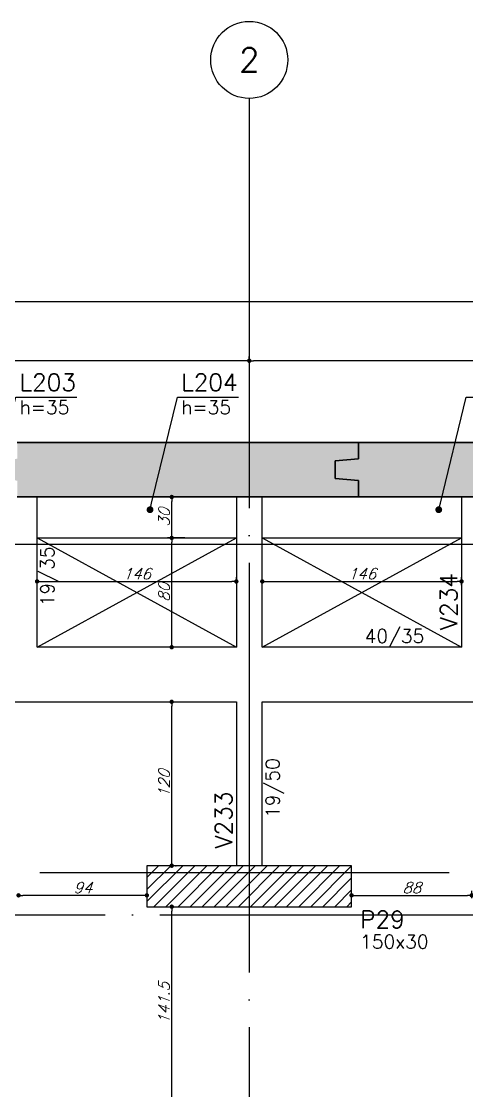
# Model space of a CAD drawing. Extents: x -4172 to 5483, y -2094 to 2406.
# Drawn here: x -2787 to -2461, y 1215 to 1998 of the extents above; entities that cross this region are included whole.
import ezdxf
from ezdxf import colors
from ezdxf.entities.mleader import LeaderData, LeaderLine
from ezdxf.enums import TextEntityAlignment as Align
from ezdxf.math import Vec2, Vec3

# ---------------------------------------------------------------- set-up
doc = ezdxf.new("R2010")
doc.units = 0
doc.header["$LTSCALE"] = 50
doc.header["$MEASUREMENT"] = 0
doc.linetypes.add('EIXO', pattern=[6.8, 6, -0.4, 0, -0.4])
doc.layers.get('0').update_dxf_attribs({"linetype": 'CONTINUOUS'})
doc.layers.get('DEFPOINTS').update_dxf_attribs({"linetype": 'CONTINUOUS'})
for name, color, linetype in [('F-AUX-RED', 1, 'CONTINUOUS'), ('F-COTAS', 106, 'CONTINUOUS'), ('F-EIXO', 12, 'EIXO'), ('F-LAJES', 3, 'CONTINUOUS'), ('F-LAJES-DIM', 2, 'CONTINUOUS'), ('F-LAJES-NOME', 4, 'CONTINUOUS'), ('F-PILARES-DIM', 172, 'CONTINUOUS'), ('F-PILARES-HACH', 174, 'CONTINUOUS'), ('F-PILARES-NOME', 170, 'CONTINUOUS'), ('F-PILARES-S', 170, 'CONTINUOUS'), ('F-SOLIDO-EST', 252, 'CONTINUOUS'), ('F-TEXTO', 6, 'CONTINUOUS'), ('F-VIGAS', 3, 'CONTINUOUS'), ('F-VIGAS-DIM', 2, 'CONTINUOUS'), ('F-VIGAS-NOME', 4, 'CONTINUOUS'), ('F-VÃO', 1, 'CONTINUOUS')]:
    doc.layers.add(name, color=color, linetype=linetype)
doc.styles.add('CP-TEXT-INCL', font='romans.shx', dxfattribs={"oblique": 20})
doc.styles.add('MCP', font='romans.shx')
doc.styles.add('ROMANS', font='romans.shx')
doc.styles.get("Standard").update_dxf_attribs({"font": 'ROMANS.SHX'})
doc.dimstyles.new('CP-COTAS-50', dxfattribs={"dimscale": 0.64, "dimtxt": 12.5, "dimasz": 5, "dimexe": 5, "dimexo": 5, "dimgap": 2.5, "dimtad": 1, "dimdec": 1, "dimdsep": 46, "dimtxsty": 'CP-TEXT-INCL', "dimblk1": 'DOT', "dimblk2": 'DOT', "dimsah": 1, "dimcen": 9, "dimclrd": 256, "dimclre": 256, "dimclrt": 256, "dimadec": 0, "dimazin": 0, "dimtfac": 1, "dimtdec": 1, "dimtmove": 2, "dimatfit": 3, "dimldrblk": 'DOT', "dimfxl": 0, "dimtolj": 1, "dimarcsym": 0})

# ---------------------------------------------------------------- blocks, each defined once
blk = doc.blocks.new('_DOT')
at = {"color": 0, "linetype": 'ByBlock'}
blk.add_line((-0.5, 0), (-1, 0), dxfattribs=at)
at = {"color": 0, "linetype": 'ByBlock', "const_width": 0.5}
blk.add_lwpolyline([(-0.25, 0, 1), (0.25, 0, 1)], format="xyb", close=True, dxfattribs=at)
blk = doc.blocks.new('*U43')
at = {"layer": 'F-EIXO'}
blk.add_line((0, 0), (7397, 0), dxfattribs=at)
at = {"layer": 'F-TEXTO', "style": 'ROMANS'}
blk.add_attdef('EIXO', text='', height=17.5, dxfattribs=at).set_placement((-28.2072, 0), align=Align.MIDDLE_CENTER)
blk = doc.blocks.new('*U44')
at = {"layer": 'F-EIXO'}
blk.add_line((0, 0), (7484.954, 0), dxfattribs=at)
at = {"layer": 'F-TEXTO', "style": 'ROMANS'}
blk.add_attdef('EIXO', text='', height=17.5, dxfattribs=at).set_placement((-28.2072, 0), align=Align.MIDDLE_CENTER)
blk = doc.blocks.new('*U33')
at = {"layer": 'F-EIXO'}
blk.add_line((0, 0), (0, -3477.88), dxfattribs=at)
at = {"layer": 'F-EIXO', "color": 2, "linetype": 'Continuous'}
blk.add_circle((0, 28.21), 28.21, dxfattribs=at)
at = {"layer": 'F-TEXTO', "style": 'ROMANS'}
blk.add_attdef('EIXO', text='', height=17.5, rotation=360, dxfattribs=at).set_placement((0, 28.21), align=Align.MIDDLE_CENTER)
blk = doc.blocks.new('*U40')
at = {"layer": 'F-EIXO'}
blk.add_line((0, 0), (7378.18, 0), dxfattribs=at)
at = {"layer": 'F-TEXTO', "style": 'ROMANS'}
blk.add_attdef('EIXO', text='', height=17.5, dxfattribs=at).set_placement((-28.21, 0), align=Align.MIDDLE_CENTER)
blk = doc.blocks.new('*D90')
at = {"layer": 'DEFPOINTS', "color": 0, "linetype": 'Continuous', "transparency": 16777216}
for p in [(3284.5, 1792.61), (3284.5, 1699.5), (-3540, 1430.2)]:
    blk.add_point(p, dxfattribs=at)
at = {"layer": 'F-COTAS', "linetype": 'Continuous', "lineweight": -2, "transparency": 16777216}
for p, q in [((-3540, 1433.4), (-3540, 1795.81)), ((3284.5, 1702.7), (3284.5, 1795.81)), ((-3536.8, 1792.61), (3281.3, 1792.61))]:
    blk.add_line(p, q, dxfattribs=at)
at = {"layer": 'F-COTAS', "linetype": 'Continuous', "lineweight": -2, "transparency": 16777216, "xscale": 3.2, "yscale": 3.2, "zscale": 3.2, "rotation": 180}
blk.add_blockref('_DOT', (-3540, 1792.61), dxfattribs=at)
at = {"layer": 'F-COTAS', "linetype": 'Continuous', "lineweight": -2, "transparency": 16777216, "xscale": 3.2, "yscale": 3.2, "zscale": 3.2}
blk.add_blockref('_DOT', (3284.5, 1792.61), dxfattribs=at)
at = {"layer": 'F-COTAS', "linetype": 'Continuous', "transparency": 16777216, "insert": (-127.75, 1798.21), "char_height": 8, "attachment_point": 5, "style": 'CP-TEXT-INCL'}
blk.add_mtext('\\A1;6824.5', dxfattribs=at)
blk = doc.blocks.new('*D109')
at = {"layer": 'DEFPOINTS', "color": 0, "linetype": 'Continuous', "transparency": 16777216}
for p in [(-2620, 1749.22), (-2620, 1745.22), (-1940, 1745.22)]:
    blk.add_point(p, dxfattribs=at)
at = {"layer": 'F-COTAS', "linetype": 'Continuous', "lineweight": -2, "transparency": 16777216}
for p, q in [((-2620, 1748.42), (-2620, 1752.42)), ((-1943.2, 1749.22), (-2616.8, 1749.22)), ((-1940, 1748.42), (-1940, 1752.42))]:
    blk.add_line(p, q, dxfattribs=at)
at = {"layer": 'F-COTAS', "linetype": 'Continuous', "lineweight": -2, "transparency": 16777216, "xscale": 3.2, "yscale": 3.2, "zscale": 3.2, "rotation": 180}
blk.add_blockref('_DOT', (-2620, 1749.22), dxfattribs=at)
at = {"layer": 'F-COTAS', "linetype": 'Continuous', "lineweight": -2, "transparency": 16777216, "xscale": 3.2, "yscale": 3.2, "zscale": 3.2}
blk.add_blockref('_DOT', (-1940, 1749.22), dxfattribs=at)
at = {"layer": 'F-COTAS', "linetype": 'Continuous', "transparency": 16777216, "insert": (-2280, 1754.82), "char_height": 8, "attachment_point": 5, "style": 'CP-TEXT-INCL'}
blk.add_mtext('\\A1;680', dxfattribs=at)
blk = doc.blocks.new('*D110')
at = {"layer": 'DEFPOINTS', "color": 0, "linetype": 'Continuous', "transparency": 16777216}
for p in [(-3300, 1749.22), (-3300, 1745.22), (-2620, 1745.22)]:
    blk.add_point(p, dxfattribs=at)
at = {"layer": 'F-COTAS', "linetype": 'Continuous', "lineweight": -2, "transparency": 16777216}
for p, q in [((-3300, 1748.42), (-3300, 1752.42)), ((-2623.2, 1749.22), (-3296.8, 1749.22)), ((-2620, 1748.42), (-2620, 1752.42))]:
    blk.add_line(p, q, dxfattribs=at)
at = {"layer": 'F-COTAS', "linetype": 'Continuous', "lineweight": -2, "transparency": 16777216, "xscale": 3.2, "yscale": 3.2, "zscale": 3.2, "rotation": 180}
blk.add_blockref('_DOT', (-3300, 1749.22), dxfattribs=at)
at = {"layer": 'F-COTAS', "linetype": 'Continuous', "lineweight": -2, "transparency": 16777216, "xscale": 3.2, "yscale": 3.2, "zscale": 3.2}
blk.add_blockref('_DOT', (-2620, 1749.22), dxfattribs=at)
at = {"layer": 'F-COTAS', "linetype": 'Continuous', "transparency": 16777216, "insert": (-2960, 1754.82), "char_height": 8, "attachment_point": 5, "style": 'CP-TEXT-INCL'}
blk.add_mtext('\\A1;680', dxfattribs=at)
blk = doc.blocks.new('*D305')
at = {"layer": 'DEFPOINTS', "color": 0, "linetype": 'Continuous', "transparency": 16777216}
for p in [(-2677.26, 1499.5), (-2676.8, 1499.5), (-2677.26, 1379.5)]:
    blk.add_point(p, dxfattribs=at)
at = {"layer": 'F-COTAS', "linetype": 'Continuous', "lineweight": -2, "transparency": 16777216}
for p, q in [((-2676.8, 1382.7), (-2676.8, 1496.3)), ((-2674.06, 1499.5), (-2673.6, 1499.5)), ((-2674.06, 1379.5), (-2673.6, 1379.5))]:
    blk.add_line(p, q, dxfattribs=at)
at = {"layer": 'F-COTAS', "linetype": 'Continuous', "lineweight": -2, "transparency": 16777216, "xscale": 3.2, "yscale": 3.2, "zscale": 3.2}
for p, rotation in [((-2676.8, 1499.5), 90), ((-2676.8, 1379.5), 270)]:
    blk.add_blockref('_DOT', p, dxfattribs=dict(at, rotation=rotation))
at = {"layer": 'F-COTAS', "linetype": 'Continuous', "transparency": 16777216, "insert": (-2682.4, 1439.5), "char_height": 8, "attachment_point": 5, "rotation": 90, "style": 'CP-TEXT-INCL'}
blk.add_mtext('\\A1;120', dxfattribs=at)
blk = doc.blocks.new('*D306')
at = {"layer": 'DEFPOINTS', "color": 0, "linetype": 'Continuous', "transparency": 16777216}
for p in [(-2676.8, 1619.5), (-2668.18, 1619.5), (-2668.18, 1539.5)]:
    blk.add_point(p, dxfattribs=at)
at = {"layer": 'F-COTAS', "linetype": 'Continuous', "lineweight": -2, "transparency": 16777216}
for p, q in [((-2671.38, 1619.5), (-2680, 1619.5)), ((-2676.8, 1542.7), (-2676.8, 1616.3)), ((-2671.38, 1539.5), (-2680, 1539.5))]:
    blk.add_line(p, q, dxfattribs=at)
at = {"layer": 'F-COTAS', "linetype": 'Continuous', "lineweight": -2, "transparency": 16777216, "xscale": 3.2, "yscale": 3.2, "zscale": 3.2}
for p, rotation in [((-2676.8, 1619.5), 90), ((-2676.8, 1539.5), 270)]:
    blk.add_blockref('_DOT', p, dxfattribs=dict(at, rotation=rotation))
at = {"layer": 'F-COTAS', "linetype": 'Continuous', "transparency": 16777216, "insert": (-2682.4, 1579.5), "char_height": 8, "attachment_point": 5, "rotation": 90, "style": 'CP-TEXT-INCL'}
blk.add_mtext('\\A1;80', dxfattribs=at)
blk = doc.blocks.new('*D307')
at = {"layer": 'DEFPOINTS', "color": 0, "linetype": 'Continuous', "transparency": 16777216}
for p in [(-2676.8, 1649.5), (-2664.06, 1649.5), (-2664.06, 1619.5)]:
    blk.add_point(p, dxfattribs=at)
at = {"layer": 'F-COTAS', "linetype": 'Continuous', "lineweight": -2, "transparency": 16777216}
for p, q in [((-2667.26, 1649.5), (-2680, 1649.5)), ((-2676.8, 1622.7), (-2676.8, 1646.3)), ((-2667.26, 1619.5), (-2680, 1619.5))]:
    blk.add_line(p, q, dxfattribs=at)
at = {"layer": 'F-COTAS', "linetype": 'Continuous', "lineweight": -2, "transparency": 16777216, "xscale": 3.2, "yscale": 3.2, "zscale": 3.2}
for p, rotation in [((-2676.8, 1649.5), 90), ((-2676.8, 1619.5), 270)]:
    blk.add_blockref('_DOT', p, dxfattribs=dict(at, rotation=rotation))
at = {"layer": 'F-COTAS', "linetype": 'Continuous', "transparency": 16777216, "insert": (-2682.4, 1634.5), "char_height": 8, "attachment_point": 5, "rotation": 90, "style": 'CP-TEXT-INCL'}
blk.add_mtext('\\A1;30', dxfattribs=at)
blk = doc.blocks.new('*D308')
at = {"layer": 'DEFPOINTS', "color": 0, "linetype": 'Continuous', "transparency": 16777216}
for p in [(-2676.8, 1349.5), (-2676.8, 1349.5), (-2676.8, 1208)]:
    blk.add_point(p, dxfattribs=at)
at = {"layer": 'F-COTAS', "linetype": 'Continuous', "lineweight": -2, "transparency": 16777216}
blk.add_line((-2676.8, 1211.2), (-2676.8, 1346.3), dxfattribs=at)
at = {"layer": 'F-COTAS', "linetype": 'Continuous', "lineweight": -2, "transparency": 16777216, "xscale": 3.2, "yscale": 3.2, "zscale": 3.2}
for p, rotation in [((-2676.8, 1349.5), 90), ((-2676.8, 1208), 270)]:
    blk.add_blockref('_DOT', p, dxfattribs=dict(at, rotation=rotation))
at = {"layer": 'F-COTAS', "linetype": 'Continuous', "transparency": 16777216, "insert": (-2682.4, 1278.75), "char_height": 8, "attachment_point": 5, "rotation": 90, "style": 'CP-TEXT-INCL'}
blk.add_mtext('\\A1;141.5', dxfattribs=at)
blk = doc.blocks.new('*D408')
at = {"layer": 'DEFPOINTS', "color": 0, "linetype": 'Continuous', "transparency": 16777216}
for p in [(-2610.45, 1584.21), (-2464.45, 1587.67), (-2464.45, 1581.66)]:
    blk.add_point(p, dxfattribs=at)
at = {"layer": 'F-COTAS', "linetype": 'Continuous', "lineweight": -2, "transparency": 16777216}
for p, q in [((-2610.45, 1587.41), (-2610.45, 1590.87)), ((-2464.45, 1584.86), (-2464.45, 1590.87)), ((-2607.25, 1587.67), (-2467.65, 1587.67))]:
    blk.add_line(p, q, dxfattribs=at)
at = {"layer": 'F-COTAS', "linetype": 'Continuous', "lineweight": -2, "transparency": 16777216, "xscale": 3.2, "yscale": 3.2, "zscale": 3.2, "rotation": 180}
blk.add_blockref('_DOT', (-2610.45, 1587.67), dxfattribs=at)
at = {"layer": 'F-COTAS', "linetype": 'Continuous', "lineweight": -2, "transparency": 16777216, "xscale": 3.2, "yscale": 3.2, "zscale": 3.2}
blk.add_blockref('_DOT', (-2464.45, 1587.67), dxfattribs=at)
at = {"layer": 'F-COTAS', "linetype": 'Continuous', "transparency": 16777216, "insert": (-2537.45, 1593.27), "char_height": 8, "attachment_point": 5, "style": 'CP-TEXT-INCL'}
blk.add_mtext('\\A1;146', dxfattribs=at)
blk = doc.blocks.new('*D409')
at = {"layer": 'DEFPOINTS', "color": 0, "linetype": 'Continuous', "transparency": 16777216}
for p in [(-2775.45, 1584.21), (-2629.45, 1587.67), (-2629.45, 1582.7)]:
    blk.add_point(p, dxfattribs=at)
at = {"layer": 'F-COTAS', "linetype": 'Continuous', "lineweight": -2, "transparency": 16777216}
for p, q in [((-2775.45, 1587.41), (-2775.45, 1590.87)), ((-2629.45, 1585.9), (-2629.45, 1590.87)), ((-2772.25, 1587.67), (-2632.65, 1587.67))]:
    blk.add_line(p, q, dxfattribs=at)
at = {"layer": 'F-COTAS', "linetype": 'Continuous', "lineweight": -2, "transparency": 16777216, "xscale": 3.2, "yscale": 3.2, "zscale": 3.2, "rotation": 180}
blk.add_blockref('_DOT', (-2775.45, 1587.67), dxfattribs=at)
at = {"layer": 'F-COTAS', "linetype": 'Continuous', "lineweight": -2, "transparency": 16777216, "xscale": 3.2, "yscale": 3.2, "zscale": 3.2}
blk.add_blockref('_DOT', (-2629.45, 1587.67), dxfattribs=at)
at = {"layer": 'F-COTAS', "linetype": 'Continuous', "transparency": 16777216, "insert": (-2702.45, 1593.27), "char_height": 8, "attachment_point": 5, "style": 'CP-TEXT-INCL'}
blk.add_mtext('\\A1;146', dxfattribs=at)
blk = doc.blocks.new('*D422')
at = {"layer": 'DEFPOINTS', "color": 0, "linetype": 'Continuous', "transparency": 16777216}
for p in [(-2457, 1357.79), (-2545, 1352.51), (-2457, 1352.51)]:
    blk.add_point(p, dxfattribs=at)
at = {"layer": 'F-COTAS', "linetype": 'Continuous', "lineweight": -2, "transparency": 16777216}
for p, q in [((-2545, 1355.71), (-2545, 1360.99)), ((-2541.8, 1357.79), (-2460.2, 1357.79)), ((-2457, 1355.71), (-2457, 1360.99))]:
    blk.add_line(p, q, dxfattribs=at)
at = {"layer": 'F-COTAS', "linetype": 'Continuous', "lineweight": -2, "transparency": 16777216, "xscale": 3.2, "yscale": 3.2, "zscale": 3.2, "rotation": 180}
blk.add_blockref('_DOT', (-2545, 1357.79), dxfattribs=at)
at = {"layer": 'F-COTAS', "linetype": 'Continuous', "lineweight": -2, "transparency": 16777216, "xscale": 3.2, "yscale": 3.2, "zscale": 3.2}
blk.add_blockref('_DOT', (-2457, 1357.79), dxfattribs=at)
at = {"layer": 'F-COTAS', "linetype": 'Continuous', "transparency": 16777216, "insert": (-2501, 1363.39), "char_height": 8, "attachment_point": 5, "style": 'CP-TEXT-INCL'}
blk.add_mtext('\\A1;88', dxfattribs=at)
blk = doc.blocks.new('*D423')
at = {"layer": 'DEFPOINTS', "color": 0, "linetype": 'Continuous', "transparency": 16777216}
for p in [(-2789, 1357.79), (-2789, 1357.79), (-2695, 1357.79)]:
    blk.add_point(p, dxfattribs=at)
at = {"layer": 'F-COTAS', "linetype": 'Continuous', "lineweight": -2, "transparency": 16777216}
blk.add_line((-2698.2, 1357.79), (-2785.8, 1357.79), dxfattribs=at)
at = {"layer": 'F-COTAS', "linetype": 'Continuous', "lineweight": -2, "transparency": 16777216, "xscale": 3.2, "yscale": 3.2, "zscale": 3.2, "rotation": 180}
blk.add_blockref('_DOT', (-2789, 1357.79), dxfattribs=at)
at = {"layer": 'F-COTAS', "linetype": 'Continuous', "lineweight": -2, "transparency": 16777216, "xscale": 3.2, "yscale": 3.2, "zscale": 3.2}
blk.add_blockref('_DOT', (-2695, 1357.79), dxfattribs=at)
at = {"layer": 'F-COTAS', "linetype": 'Continuous', "transparency": 16777216, "insert": (-2742, 1363.39), "char_height": 8, "attachment_point": 5, "style": 'CP-TEXT-INCL'}
blk.add_mtext('\\A1;94', dxfattribs=at)

msp = doc.modelspace()

# ---------------------------------------------------------------- hatches: boundary and pattern name
at = {"layer": 'F-PILARES-HACH', "linetype": 'Continuous'}
h = msp.add_hatch(dxfattribs=at)
h.set_pattern_fill('ANSI31', color=256, scale=50, style=0)
h.paths.add_polyline_path([(-2695, 1349.5), (-2545, 1349.5), (-2545, 1379.5), (-2695, 1379.5)], flags=16)
at = {"layer": 'F-SOLIDO-EST'}
h = msp.add_hatch(color=256, dxfattribs=at)
h.dxf.hatch_style = 1
h.paths.add_polyline_path([(-2557, 1676), (-2540, 1677.5), (-2540, 1689.5), (-2790, 1689.5), (-2790, 1677.5), (-2807, 1676), (-2807, 1663), (-2790, 1661.5), (-2790, 1649.5), (-2540, 1649.5), (-2540, 1661.5), (-2557, 1663)])
h = msp.add_hatch(color=256, dxfattribs=at)
h.dxf.hatch_style = 1
h.paths.add_polyline_path([(-2082, 1676), (-2065, 1677.5), (-2065, 1689.5), (-2540, 1689.5), (-2540, 1677.5), (-2557, 1676), (-2557, 1663), (-2540, 1661.5), (-2540, 1649.5), (-2065, 1649.5), (-2065, 1661.5), (-2082, 1663)])

# ---------------------------------------------------------------- linework, layer by layer
at = {"layer": 'F-EIXO'}
msp.add_line((-3621.135, 1615), (3550.572, 1615), dxfattribs=at)
at = {"layer": 'F-LAJES'}
for p, q in [((-2775.45, 1619.5), (-2629.45, 1619.5)), ((-2610.45, 1619.5), (-2464.45, 1619.5))]:
    msp.add_line(p, q, dxfattribs=at)
at = {"layer": 'F-PILARES-S', "linetype": 'Continuous'}
msp.add_lwpolyline([(-2695, 1349.5), (-2545, 1349.5), (-2545, 1379.5), (-2695, 1379.5), (-2695, 1349.5)], dxfattribs=at)
at = {"layer": 'F-VIGAS'}
for p, q in [((-2540, 1689.5), (-2790, 1689.5)), ((-2790, 1689.5), (-2540, 1689.5)), ((-2065, 1689.5), (-2540, 1689.5)), ((-2540, 1689.5), (-2540, 1677.5)), ((-2540, 1677.5), (-2540, 1689.5)), ((-2540, 1689.5), (-2065, 1689.5)), ((-2540, 1677.5), (-2540, 1689.5)), ((-2540, 1689.5), (-2540, 1677.5)), ((-2540, 1677.5), (-2557, 1676)), ((-2557, 1676), (-2540, 1677.5)), ((-2557, 1676), (-2540, 1677.5)), ((-2540, 1677.5), (-2557, 1676)), ((-2557, 1676), (-2557, 1663)), ((-2557, 1663), (-2557, 1676)), ((-2557, 1663), (-2557, 1676)), ((-2557, 1676), (-2557, 1663)), ((-2557, 1663), (-2540, 1661.5)), ((-2540, 1661.5), (-2557, 1663)), ((-2540, 1661.5), (-2557, 1663)), ((-2557, 1663), (-2540, 1661.5)), ((-2540, 1661.5), (-2540, 1649.5)), ((-2540, 1649.5), (-2540, 1661.5)), ((-2540, 1649.5), (-2540, 1661.5)), ((-2540, 1661.5), (-2540, 1649.5)), ((-2790, 1649.5), (-2540, 1649.5)), ((-2540, 1649.5), (-2790, 1649.5)), ((-2540, 1649.5), (-2065, 1649.5)), ((-2065, 1649.5), (-2540, 1649.5))]:
    msp.add_line(p, q, dxfattribs=at)
for points in [[(-2775.45, 1539.5), (-2775.45, 1649.5)], [(-2629.45, 1649.5), (-2629.45, 1539.5)], [(-2610.45, 1539.5), (-2610.45, 1649.5)], [(-2464.45, 1649.5), (-2464.45, 1539.5)], [(-2629.45, 1539.5), (-2775.45, 1539.5)], [(-2464.45, 1539.5), (-2610.45, 1539.5)], [(-2949.95, 1499.5), (-2784.95, 1499.5)], [(-2784.95, 1499.5), (-2629.45, 1499.5)], [(-2629.45, 1499.5), (-2629.45, 1379.5)], [(-2610.45, 1379.5), (-2610.45, 1499.5)], [(-2610.45, 1499.5), (-2454.95, 1499.5)]]:
    msp.add_lwpolyline(points, dxfattribs=at)
at = {"layer": 'F-VÃO'}
for p, q in [((-2775.45, 1539.5), (-2629.45, 1619.5)), ((-2775.45, 1619.5), (-2629.45, 1539.5)), ((-2610.45, 1539.5), (-2464.45, 1619.5)), ((-2610.45, 1619.5), (-2464.45, 1539.5))]:
    msp.add_line(p, q, dxfattribs=at)

# ---------------------------------------------------------------- block references
at = {"layer": 'F-EIXO', "linetype": 'Continuous'}
msp.add_blockref('*U33', (-2620, 1941.357), dxfattribs=at).add_auto_attribs({'EIXO': '2'})
for name, p in [('*U40', (-3705.761, 1615)), ('*U44', (-3793.715, 1374.5)), ('*U43', (-3705.761, 1343.5))]:
    msp.add_blockref(name, p, dxfattribs=at)

# ---------------------------------------------------------------- texts
at = {"layer": 'F-LAJES-DIM', "linetype": 'Continuous', "style": 'MCP'}
for p in [(-2788.224, 1710.193), (-2669.774, 1710.193)]:
    msp.add_text('h=35', height=10, dxfattribs=at).set_placement(p)
at = {"layer": 'F-LAJES-NOME', "linetype": 'Continuous', "style": 'MCP'}
for s, p in [('L203', (-2788.224, 1727.193)), ('L204', (-2669.774, 1727.193))]:
    msp.add_text(s, height=12.5, dxfattribs=at).set_placement(p)
at = {"layer": 'F-PILARES-DIM', "linetype": 'Continuous', "style": 'MCP'}
msp.add_text('150x30', height=10, dxfattribs=at).set_placement((-2538.75, 1318.875))
at = {"layer": 'F-PILARES-NOME', "linetype": 'Continuous', "style": 'MCP'}
msp.add_text('P29', height=12.5, dxfattribs=at).set_placement((-2538.75, 1333.875))
at = {"layer": 'F-VIGAS-DIM', "linetype": 'Continuous', "style": 'MCP'}
for s, p in [('19/35', (-2762.95, 1569.5)), ('19/50', (-2597.95, 1414.5))]:
    msp.add_text(s, height=10, rotation=90, dxfattribs=at).set_placement(p)
msp.add_text('40/35', height=10, dxfattribs=at).set_placement((-2535.45, 1542.625))
at = {"layer": 'F-VIGAS-NOME', "linetype": 'Continuous', "style": 'MCP'}
for s, p in [('V234', (-2467.575, 1552)), ('V233', (-2632.575, 1392))]:
    msp.add_text(s, height=12.5, rotation=90, dxfattribs=at).set_placement(p)

# ---------------------------------------------------------------- dimensions: what is measured, and where the dimension line sits
at = {"layer": 'F-COTAS', "linetype": 'Continuous'}
for base, p1, p2, picture, middle in [((3284.5, 1792.612), (-3540, 1430.201), (3284.5, 1699.5), '*D90', (-127.75, 1798.212)), ((-3300, 1749.22), (-2620, 1745.22), (-3300, 1745.22), '*D110', (-2960, 1754.82)), ((-2620, 1749.22), (-1940, 1745.22), (-2620, 1745.22), '*D109', (-2280, 1754.82))]:
    dim = msp.add_linear_dim(base=base, p1=p1, p2=p2, dimstyle='CP-COTAS-50', dxfattribs=at)
    dim.commit()
    dim.dimension.update_dxf_attribs({"geometry": picture, "text_midpoint": middle})
for base, p1, p2, picture, middle in [((-2676.804, 1649.5), (-2664.064, 1619.5), (-2664.064, 1649.5), '*D307', (-2682.404, 1634.5)), ((-2676.804, 1619.5), (-2668.178, 1539.5), (-2668.178, 1619.5), '*D306', (-2682.404, 1579.5)), ((-2676.804, 1499.5), (-2677.259, 1379.5), (-2677.259, 1499.5), '*D305', (-2682.404, 1439.5)), ((-2676.804, 1349.5), (-2676.804, 1208), (-2676.804, 1349.5), '*D308', (-2682.404, 1278.75))]:
    dim = msp.add_linear_dim(base=base, p1=p1, p2=p2, angle=90, dimstyle='CP-COTAS-50', override={"dimfxl": 7.5}, dxfattribs=at)
    dim.commit()
    dim.dimension.update_dxf_attribs({"geometry": picture, "text_midpoint": middle})
for base, p1, p2, picture, middle in [((-2629.45, 1587.668), (-2775.45, 1584.214), (-2629.45, 1582.703), '*D409', (-2702.45, 1593.268)), ((-2464.45, 1587.668), (-2610.45, 1584.214), (-2464.45, 1581.656), '*D408', (-2537.45, 1593.268)), ((-2789, 1357.79), (-2695, 1357.79), (-2789, 1357.79), '*D423', (-2742, 1363.39)), ((-2457, 1357.79), (-2545, 1352.506), (-2457, 1352.506), '*D422', (-2501, 1363.39))]:
    dim = msp.add_linear_dim(base=base, p1=p1, p2=p2, dimstyle='CP-COTAS-50', override={"dimfxl": 7.5}, dxfattribs=at)
    dim.commit()
    dim.dimension.update_dxf_attribs({"geometry": picture, "text_midpoint": middle})

# ---------------------------------------------------------------- leaders
at = {"layer": 'F-AUX-RED', "linetype": 'Continuous'}
ml = msp.add_multileader_mtext('Standard', dxfattribs=at)
ml.set_content('', color=256)
ml.set_leader_properties()
ml.set_arrow_properties(name='DOT')
ml.build(insert=Vec2(0, 0))
ml.multileader.update_dxf_attribs({"text_right_attachment_type": 6, "dogleg_length": 0.36, "arrow_head_size": 5})
ctx = ml.context
ctx.base_point, ctx.char_height, ctx.arrow_head_size, ctx.landing_gap_size, ctx.plane_origin = Vec3(-2746.255, 1722.627), 0.18, 5, 0.09, Vec3(-2811.143, 1640.18)
ctx.right_attachment = 6
notes = []
notes.append((ctx, [(0, (1, 1, 0), (-2791.012, 1722.627), (1, 0), 44.757, [(0, [(-2811.143, 1640.18)], 0, [])])]))
ctx.mtext.insert, ctx.mtext.flow_direction = Vec3(-2746.165, 1722.717), 5
ml = msp.add_multileader_mtext('Standard', dxfattribs=at)
ml.set_content('', color=256)
ml.set_leader_properties()
ml.set_arrow_properties(name='DOT')
ml.build(insert=Vec2(0, 0))
ml.multileader.update_dxf_attribs({"text_right_attachment_type": 6, "dogleg_length": 0.36, "arrow_head_size": 5})
ctx = ml.context
ctx.base_point, ctx.char_height, ctx.arrow_head_size, ctx.landing_gap_size, ctx.plane_origin = Vec3(-2627.805, 1722.627), 0.18, 5, 0.09, Vec3(-2692.693, 1640.18)
ctx.right_attachment = 6
notes.append((ctx, [(0, (1, 1, 0), (-2672.562, 1722.627), (1, 0), 44.757, [(0, [(-2692.693, 1640.18)], 0, [])])]))
ctx.mtext.insert, ctx.mtext.flow_direction = Vec3(-2627.715, 1722.717), 5
ml = msp.add_multileader_mtext('Standard', dxfattribs=at)
ml.set_content('', color=256)
ml.set_leader_properties()
ml.set_arrow_properties(name='DOT')
ml.build(insert=Vec2(0, 0))
ml.multileader.update_dxf_attribs({"text_right_attachment_type": 6, "dogleg_length": 0.36, "arrow_head_size": 5})
ctx = ml.context
ctx.base_point, ctx.char_height, ctx.arrow_head_size, ctx.landing_gap_size, ctx.plane_origin = Vec3(-2416.255, 1722.627), 0.18, 5, 0.09, Vec3(-2481.143, 1640.18)
ctx.right_attachment = 6
notes.append((ctx, [(0, (1, 1, 0), (-2461.012, 1722.627), (1, 0), 44.757, [(0, [(-2481.143, 1640.18)], 0, [])])]))
ctx.mtext.insert, ctx.mtext.flow_direction = Vec3(-2416.165, 1722.717), 5
for ctx, leaders in notes:
    for number, flags, end, landing, length, lines in leaders:
        leader = LeaderData()
        leader.index, (leader.has_last_leader_line, leader.has_dogleg_vector, leader.attachment_direction) = number, flags
        leader.last_leader_point, leader.dogleg_vector, leader.dogleg_length = Vec3(end), Vec3(landing), length
        for number, points, colour, breaks in lines:
            line = LeaderLine()
            line.index, line.vertices, line.color, line.breaks = number, Vec3.list(points), colors.encode_raw_color(colour), breaks
            leader.lines.append(line)
        ctx.leaders.append(leader)

doc.saveas('drawing.dxf')
